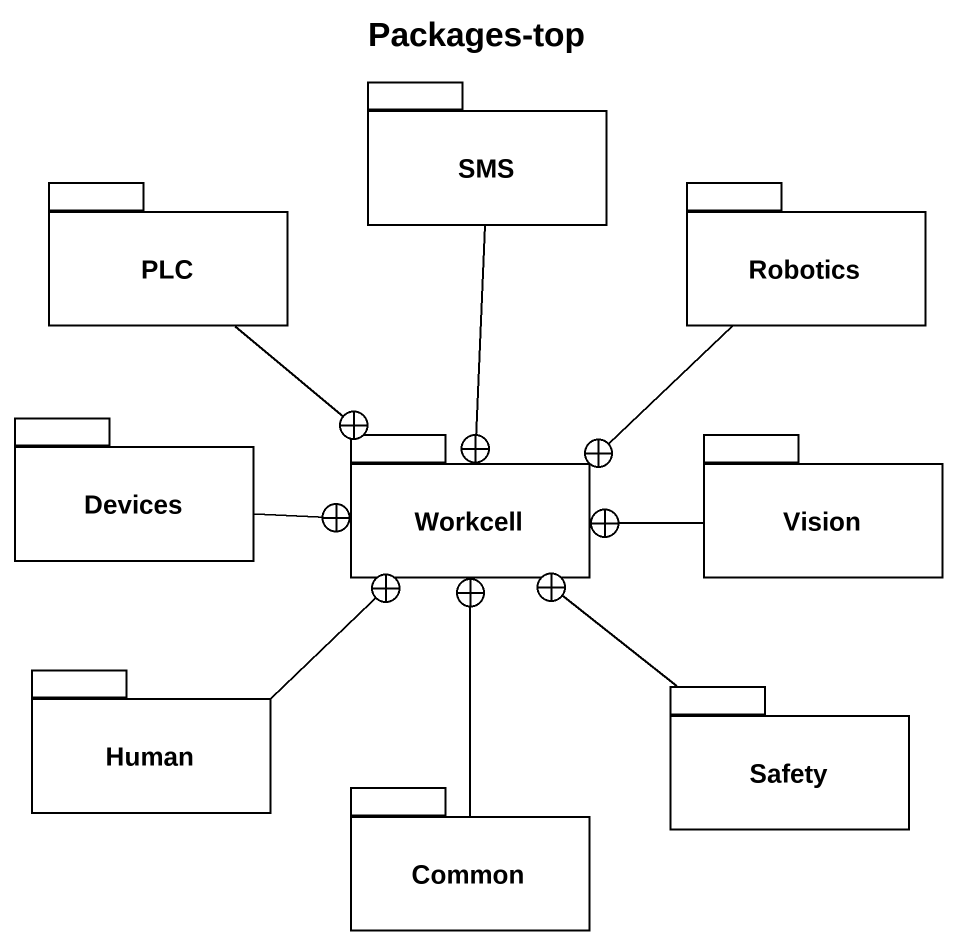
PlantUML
@startuml
title Packages-top
package SMS {
}
package PLC {
}
package Robotics {
}
package Devices {
}
package Workcell {
}
package Vision {
}
package Human {
}
package Safety {
}
package Common {
}
SMS --+ Workcell
PLC --+ Workcell
Robotics --+ Workcell
Devices -right-+ Workcell
Vision -left-+ Workcell
Human -up-+ Workcell
Safety -up-+ Workcell
Common -up-+ Workcell
@enduml
